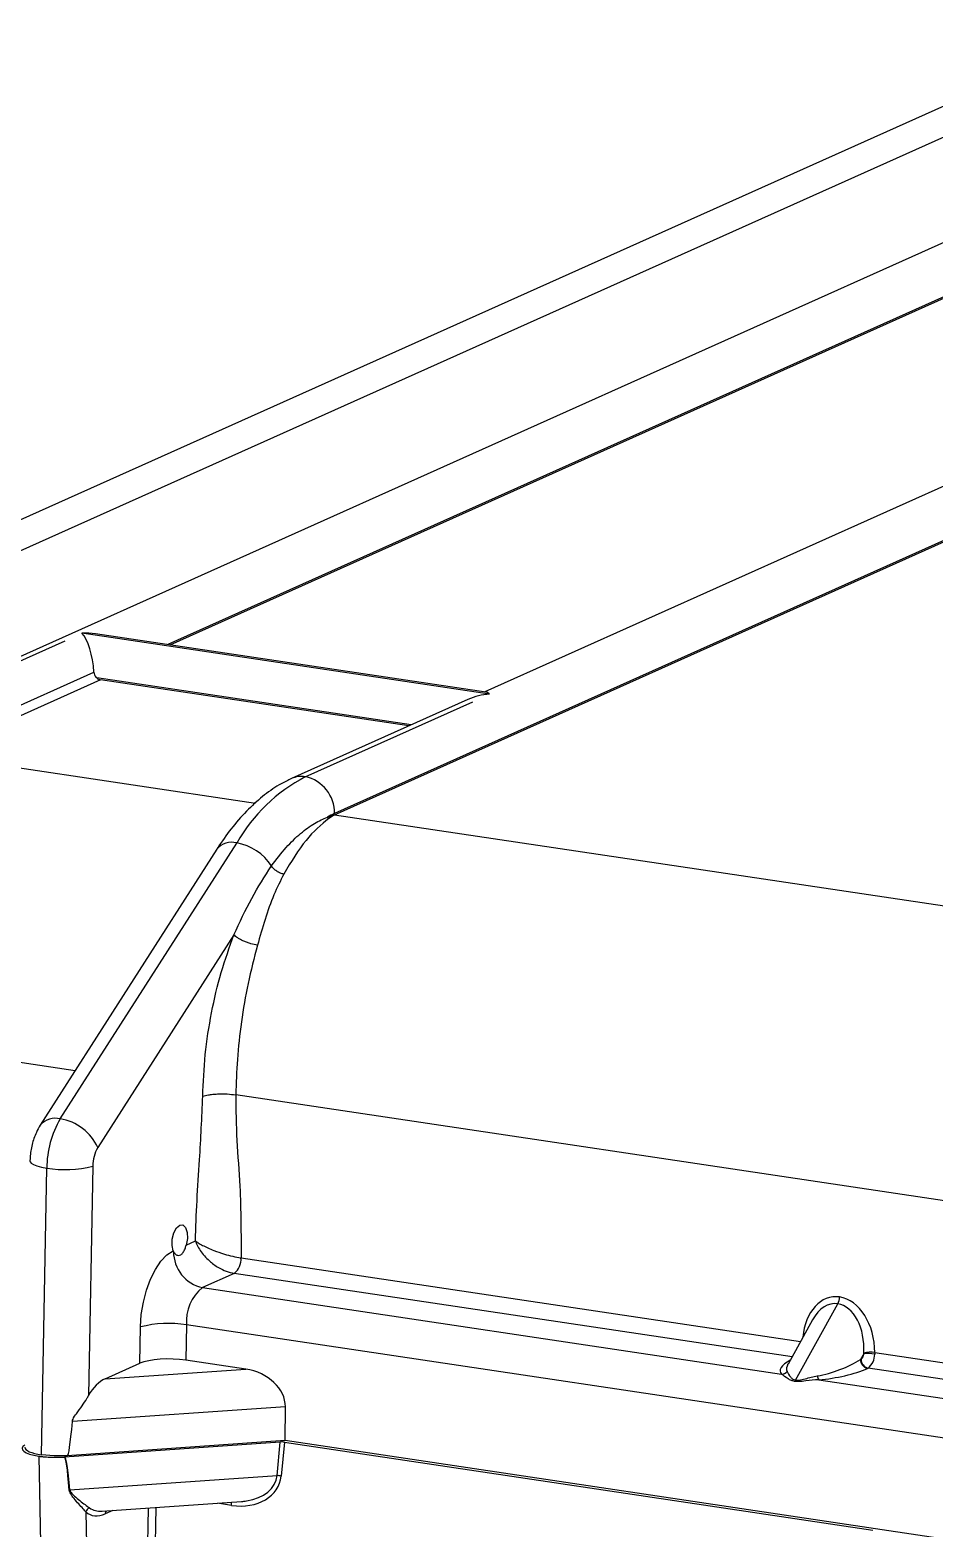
# Model space of a CAD drawing. Header units: millimetres. Extents: x 12 to 854, y 4 to 555.
# Drawn here: x 638.64 to 667.09, y 444.04 to 491.19 of the extents above; entities that cross this region are included whole.
import ezdxf

# ---------------------------------------------------------------- set-up
doc = ezdxf.new("R2010")
doc.units = ezdxf.units.MM

msp = doc.modelspace()

# ---------------------------------------------------------------- linework, layer by layer
at = {"color": 7, "linetype": 'Continuous', "lineweight": 25}
for p, q in [((674.912, 491.194), (626.908, 469.674)), ((682.041, 491.07), (634.037, 469.551)), ((671.83, 490.791), (623.825, 469.271)), ((696.223, 488.05), (648.218, 466.53)), ((648.218, 466.49), (696.223, 488.009)), ((643.044, 471.84), (677.063, 487.09)), ((688.824, 486.441), (652.95, 470.359)), ((653.1, 470.289), (640.269, 472.207)), ((652.986, 470.354), (640.696, 472.191)), ((634.47, 469.607), (639.74, 471.969)), ((635.374, 468.615), (640.651, 470.98)), ((640.861, 470.739), (635.591, 468.376)), ((650.562, 469.289), (640.861, 470.739)), ((652.418, 470.121), (646.869, 467.633)), ((647.301, 467.69), (652.571, 470.052)), ((648.002, 466.422), (648.218, 466.49)), ((648.218, 466.49), (648.04, 466.376)), ((644.515, 465.408), (638.962, 456.723)), ((639.589, 456.92), (645.142, 465.604)), ((645.054, 462.716), (640.77, 456.016)), ((639.004, 446.346), (639.166, 455.371)), ((640.611, 455.435), (640.482, 448.213)), ((643.144, 452.765), (643.152, 452.746)), ((643.554, 452.949), (643.843, 453.079)), ((645.066, 452.057), (644.068, 451.61)), ((644.068, 451.61), (662.289, 448.887)), ((662.728, 448.701), (664.06, 451.1)), ((642.095, 449.228), (642.115, 450.371)), ((643.561, 450.435), (643.541, 449.329)), ((663.265, 450.6), (662.491, 449.206)), ((664.874, 449.531), (664.772, 449.347)), ((664.772, 449.347), (664.79, 449.355)), ((664.874, 449.531), (664.876, 449.549)), ((665.222, 449.566), (665.219, 449.516)), ((641.005, 448.74), (642.095, 449.228)), ((641.005, 448.74), (645.429, 449.047)), ((645.429, 449.047), (643.541, 449.329)), ((665.01, 449.077), (664.992, 449.069)), ((663.463, 448.712), (681.72, 445.984)), ((646.675, 447.863), (639.971, 447.398)), ((646.67, 446.795), (646.675, 447.863)), ((646.513, 446.75), (639.723, 446.279)), ((646.67, 446.795), (639.807, 446.319)), ((646.414, 445.696), (646.513, 446.75)), ((646.643, 446.746), (646.543, 445.68)), ((646.643, 446.746), (665.156, 443.979)), ((716.815, 436.313), (646.67, 446.795)), ((638.916, 446.306), (639.182, 431.683)), ((639.395, 446.312), (639.004, 446.346)), ((639.807, 446.319), (639.395, 446.312)), ((639.723, 446.279), (639.719, 446.279)), ((639.895, 445.244), (646.414, 445.696)), ((640.905, 444.572), (645.291, 444.876)), ((640.396, 444.551), (640.628, 431.819))]:
    msp.add_line(p, q, dxfattribs=at)
at = {"color": 8, "linetype": 'Continuous', "lineweight": 25}
for p, q in [((677.063, 487.131), (642.976, 471.85)), ((650.631, 469.32), (640.74, 470.798)), ((635.591, 468.376), (645.731, 466.861)), ((648.218, 466.49), (725.874, 454.886)), ((640.056, 458.434), (631.841, 459.662)), ((720.198, 446.458), (645.113, 457.678)), ((645.278, 452.547), (662.885, 449.916)), ((662.617, 449.434), (645.066, 452.057)), ((718.7, 439.207), (643.561, 450.435)), ((665.222, 449.566), (682.315, 447.012)), ((682.048, 446.531), (665.01, 449.077)), ((642.237, 437.417), (642.367, 444.673)), ((642.598, 444.689), (642.469, 437.474)), ((644.983, 444.756), (644.533, 444.824)), ((641.247, 444.596), (641.002, 444.486))]:
    msp.add_line(p, q, dxfattribs=at)
at = {"color": 8, "linetype": 'Continuous', "lineweight": 25, "flags": 128}
msp.add_lwpolyline([(638.636, 455.591), (638.639, 455.574), (638.673, 455.527), (638.746, 455.481), (638.855, 455.439), (638.997, 455.402), (639.166, 455.371)], dxfattribs=at)
at = {"color": 7, "linetype": 'Continuous', "lineweight": 25, "flags": 128}
for points in [[(643.144, 452.765), (643.108, 452.937), (643.115, 453.139), (643.165, 453.337), (643.248, 453.493), (643.349, 453.581), (643.45, 453.584), (643.533, 453.501), (643.582, 453.349), (643.59, 453.153), (643.554, 452.949)], [(642.115, 450.371), (642.141, 450.761), (642.204, 451.152), (642.301, 451.528), (642.429, 451.877), (642.583, 452.185), (642.758, 452.442), (642.947, 452.638), (643.144, 452.765)]]:
    msp.add_lwpolyline(points, dxfattribs=at)
at = {"color": 7, "linetype": 'Continuous', "lineweight": 25}
for centre, radius, start, end in [((640.9, 470.973), 0.238, 227.5604, 260.6259), ((649.816, 462.926), 5.386, 117.8271, 150.187), ((647.055, 466.553), 1.164, 358.9121, 77.7511), ((649.345, 464.022), 2.75, 114.2003, 119.2462), ((644.865, 463.993), 1.635, 32.9397, 80.2405), ((642.261, 455.358), 3.095, 149.6985, 179.7656), ((639.349, 455.383), 1.556, 24.0286, 81.1333), ((641.772, 455.431), 1.161, 149.6985, 179.7656), ((639.738, 458.786), 3.463, 260.4947, 284.6107), ((644.314, 452.746), 1.162, 179.9717, 257.7873), ((644.706, 452.503), 0.573, 308.9236, 4.3304), ((644.933, 450.539), 1.376, 128.9236, 184.3304), ((663.634, 451.321), 0.479, 332.5168, 359.4579), ((642.989, 447.02), 3.463, 80.4947, 104.6107), ((665.051, 449.342), 0.279, 178.9121, 257.7511), ((664.657, 449.526), 0.217, 307.9349, 1.1549), ((665.07, 449.35), 0.279, 178.9121, 257.7511), ((664.985, 448.058), 1.477, 80.8514, 94.2956), ((665.091, 448.724), 0.853, 81.1669, 104.6105), ((664.676, 449.505), 0.543, 307.9349, 1.1549), ((662.271, 449.151), 0.265, 273.9384, 317.2274), ((662.506, 448.822), 0.253, 319.8824, 331.3886), ((663.656, 448.866), 0.247, 188.2937, 218.5715), ((640.173, 446.112), 0.48, 159.6267, 159.8449), ((646.406, 445.102), 0.593, 76.73, 89.2482), ((639.973, 444.775), 0.475, 99.5154, 102.1776), ((640.584, 444.492), 0.198, 111.5605, 162.5642)]:
    msp.add_arc(centre, radius, start, end, dxfattribs=at)
at = {"color": 8, "linetype": 'Continuous', "lineweight": 25}
for centre, radius, start, end in [((647.181, 466.927), 0.772, 81.0205, 113.9003), ((644.978, 465.03), 0.598, 74.0493, 140.752), ((639.43, 456.328), 0.613, 75.005, 139.7963), ((644.769, 444.768), 0.215, 356.8453, 23.4291), ((641.156, 444.489), 0.154, 143.4446, 181.2196)]:
    msp.add_arc(centre, radius, start, end, dxfattribs=at)
at = {"color": 7, "linetype": 'Continuous', "lineweight": 25}
for centre, major_axis, ratio, start_param, end_param in [((640.269, 471.184), (1.439, 0.198), 0.700432, 1.174791, 1.47485), ((640.269, 471.184), (-0.149, 1.087), 0.328644, 4.478381, 5.88718), ((653.1, 469.267), (1.439, 0.198), 0.700432, 1.47485, 1.966802), ((653.1, 469.267), (-0.149, 1.087), 0.328644, 5.88718, 6.187239), ((664.085, 449.717), (-0.18, 1.603), 0.700115, 4.539994, 6.098953), ((663.958, 449.669), (0.023, 1.437), 0.641298, 4.639235, 6.198193), ((643.011, 449.091), (1.058, 0), 0.258898, 1.046896, 2.617692), ((663.855, 449.484), (1.399, 0.492), 0.350517, 4.269669, 5.297634), ((645.378, 448.021), (1.263, -0.385), 0.768254, 0.22603, 1.76192), ((663.855, 449.238), (1.611, 0.267), 0.29154, 4.418371, 5.446336), ((641.005, 447.718), (0.383, 1.05), 0.612478, 0.536663, 1.312068), ((641.341, 547.372), (1.535, 101.053), 0.010106, 3.142448, 3.288054), ((639.445, 446.544), (1.058, 0), 0.258898, 2.72754, 4.188488), ((639.533, 446.583), (1.058, 0), 0.258898, 3.136912, 4.188488), ((646.558, 446.708), (0.17, 0), 0.257784, 1.046341, 1.834676), ((641.498, 331.552), (-1.779, 114.728), 0.010348, 6.148514, 6.279947), ((641.542, 331.504), (-1.823, 114.774), 0.008917, 6.148398, 6.279832), ((645.042, 445.946), (1.465, -0.447), 0.768254, 4.903512, 6.439402), ((644.957, 445.914), (1.448, -0.275), 0.69425, 5.073781, 5.188595), ((641.002, 445.672), (0.444, 1.218), 0.612478, 2.904933, 3.678256)]:
    msp.add_ellipse(centre, major_axis=major_axis, ratio=ratio, start_param=start_param, end_param=end_param, dxfattribs=at)
at = {"color": 8, "linetype": 'Continuous', "lineweight": 25}
for centre, major_axis, ratio, start_param, end_param in [((664.085, 449.717), (-0.18, 1.603), 0.700115, 6.098953, 7.569552), ((663.958, 449.669), (0.023, 1.437), 0.641298, 6.198193, 7.159595), ((663.855, 449.238), (1.611, 0.267), 0.29154, 2.456703, 3.332708), ((663.855, 449.484), (1.399, 0.492), 0.350517, 2.765436, 3.184006), ((644.957, 445.914), (1.448, -0.275), 0.69425, 5.188595, 6.339073), ((641.149, 445.65), (0.601, 0.997), 0.687457, 3.088353, 3.591078)]:
    msp.add_ellipse(centre, major_axis=major_axis, ratio=ratio, start_param=start_param, end_param=end_param, dxfattribs=at)
at = {"color": 7, "linetype": 'Continuous', "lineweight": 25}
for points, knots in [([(640.651, 470.98), (640.655, 470.952), (640.664, 470.896), (640.701, 470.835), (640.73, 470.807), (640.74, 470.798)], [0, 0, 0, 0, 0.401492, 0.802995, 1, 1, 1, 1]), ([(646.869, 467.633), (646.76, 467.58), (646.466, 467.438), (646.008, 467.126), (645.5, 466.675), (645.022, 466.137), (644.7, 465.694), (644.538, 465.443), (644.515, 465.408)], [0, 0, 0, 0, 0.121082, 0.326658, 0.538058, 0.755595, 0.965557, 1, 1, 1, 1]), ([(646.237, 464.882), (646.39, 465.083), (646.686, 465.474), (647.144, 465.911), (647.582, 466.236), (647.865, 466.361), (648.002, 466.422)], [0, 0, 0, 0, 0.2735659, 0.5314015, 0.7735255, 1, 1, 1, 1]), ([(648.04, 466.376), (647.798, 466.175), (647.309, 465.767), (646.855, 465.01), (646.625, 464.626)], [0, 0, 0, 0, 0.49354, 1, 1, 1, 1]), ([(648.04, 466.376), (648.035, 466.377), (648.028, 466.379), (648.019, 466.385), (648.013, 466.391), (648.008, 466.398), (648.003, 466.409), (648.002, 466.417), (648.002, 466.422)], [0, 0, 0, 0, 0.239456, 0.368357, 0.499994, 0.631632, 0.760536, 1, 1, 1, 1]), ([(645.054, 462.716), (645.236, 463.108), (645.598, 463.891), (646.024, 464.552), (646.237, 464.882)], [0, 0, 0, 0, 0.500206, 1, 1, 1, 1]), ([(646.625, 464.626), (646.518, 464.414), (646.297, 463.973), (646.033, 463.218), (645.873, 462.66), (645.794, 462.385)], [0, 0, 0, 0, 0.321745, 0.666719, 1, 1, 1, 1]), ([(646.625, 464.626), (646.589, 464.634), (646.514, 464.651), (646.401, 464.712), (646.302, 464.791), (646.258, 464.852), (646.237, 464.882)], [0, 0, 0, 0, 0.2428873, 0.5, 0.7571127, 1, 1, 1, 1]), ([(644.072, 457.632), (644.091, 458.069), (644.129, 458.942), (644.336, 460.263), (644.635, 461.544), (644.915, 462.326), (645.054, 462.716)], [0, 0, 0, 0, 0.251525, 0.502416, 0.752084, 1, 1, 1, 1]), ([(645.794, 462.385), (645.727, 462.398), (645.624, 462.418), (645.476, 462.468), (645.365, 462.513), (645.262, 462.563), (645.145, 462.632), (645.09, 462.683), (645.054, 462.716)], [0, 0, 0, 0, 0.239459, 0.368363, 0.500003, 0.631642, 0.760545, 1, 1, 1, 1]), ([(645.794, 462.385), (645.691, 461.988), (645.487, 461.211), (645.283, 459.991), (645.152, 458.808), (645.125, 458.049), (645.113, 457.678)], [0, 0, 0, 0, 0.2667577, 0.5223031, 0.7666947, 1, 1, 1, 1]), ([(643.843, 453.079), (643.857, 453.501), (643.885, 454.348), (644, 455.875), (644.044, 456.966), (644.072, 457.632)], [0, 0, 0, 0, 0.2796484, 0.5601888, 1, 1, 1, 1]), ([(644.072, 457.632), (644.129, 457.649), (644.216, 457.675), (644.387, 457.696), (644.533, 457.707), (644.688, 457.71), (644.889, 457.705), (645.024, 457.689), (645.113, 457.678)], [0, 0, 0, 0, 0.239457, 0.368361, 0.5, 0.631639, 0.760543, 1, 1, 1, 1]), ([(645.113, 457.678), (645.118, 457.2), (645.13, 456.243), (645.281, 454.525), (645.279, 453.296), (645.278, 452.547)], [0, 0, 0, 0, 0.279803, 0.560483, 1, 1, 1, 1]), ([(638.962, 456.723), (638.918, 456.648), (638.809, 456.46), (638.694, 456.115), (638.644, 455.804), (638.638, 455.629), (638.636, 455.591)], [0, 0, 0, 0, 0.224063, 0.562083, 0.9057, 1, 1, 1, 1]), ([(643.152, 452.746), (643.173, 452.715), (643.213, 452.651), (643.302, 452.617), (643.387, 452.636), (643.46, 452.71), (643.514, 452.82), (643.542, 452.909), (643.554, 452.949)], [0, 0, 0, 0, 0.17259, 0.345055, 0.518757, 0.688742, 0.859868, 1, 1, 1, 1]), ([(643.843, 453.079), (643.843, 453.078), (643.844, 453.076), (643.845, 453.073), (643.848, 453.067), (643.853, 453.053), (643.859, 453.036), (643.874, 453), (643.886, 452.971), (643.926, 452.891), (644.024, 452.721), (644.244, 452.467), (644.541, 452.249), (644.817, 452.112), (644.982, 452.076), (645.066, 452.057)], [0, 0, 0, 0, 0.002117, 0.0041545, 0.0077626, 0.0167258, 0.0360697, 0.0460254, 0.099998, 0.1013993, 0.2288147, 0.4882528, 0.6892953, 0.8415903, 1, 1, 1, 1]), ([(643.843, 453.079), (643.844, 453.078), (643.845, 453.078), (643.847, 453.076), (643.85, 453.073), (643.859, 453.067), (643.869, 453.06), (643.892, 453.043), (643.912, 453.03), (643.97, 452.994), (644.108, 452.914), (644.383, 452.789), (644.724, 452.672), (645.024, 452.591), (645.192, 452.562), (645.278, 452.547)], [0, 0, 0, 0, 0.002165, 0.004155, 0.007763, 0.016727, 0.03607, 0.046045, 0.099998, 0.101653, 0.228815, 0.488253, 0.689296, 0.84159, 1, 1, 1, 1]), ([(662.699, 448.659), (662.663, 448.667), (662.581, 448.685), (662.429, 448.777), (662.348, 448.84), (662.289, 448.887)], [0, 0, 0, 0, 0.168032, 0.387067, 1, 1, 1, 1]), ([(662.465, 448.971), (662.493, 448.913), (662.529, 448.835), (662.63, 448.733), (662.691, 448.707), (662.722, 448.702), (662.728, 448.701)], [0, 0, 0, 0, 0.638342, 0.849511, 0.969987, 1, 1, 1, 1]), ([(663.463, 448.712), (663.325, 448.7), (663.114, 448.683), (662.851, 448.647), (662.741, 448.655), (662.699, 448.659)], [0, 0, 0, 0, 0.537256, 0.82345, 1, 1, 1, 1]), ([(662.728, 448.701), (662.755, 448.699), (662.79, 448.696), (662.893, 448.708), (663.098, 448.761), (663.286, 448.802), (663.412, 448.83)], [0, 0, 0, 0, 0.125085, 0.158297, 0.4378, 1, 1, 1, 1]), ([(639.971, 447.398), (639.977, 447.422), (639.998, 447.513), (640.185, 447.752), (640.358, 448), (640.464, 448.182), (640.482, 448.213)], [0, 0, 0, 0, 0.073165, 0.275116, 0.875631, 1, 1, 1, 1]), ([(638.916, 446.306), (638.931, 446.304), (638.961, 446.3), (639.008, 446.294), (639.056, 446.289), (639.121, 446.283), (639.204, 446.276), (639.272, 446.274), (639.307, 446.272)], [0, 0, 0, 0, 0.124962, 0.249763, 0.374704, 0.500085, 0.7501, 1, 1, 1, 1]), ([(639.307, 446.272), (639.324, 446.272), (639.358, 446.271), (639.41, 446.27), (639.462, 446.27), (639.531, 446.27), (639.618, 446.273), (639.685, 446.277), (639.719, 446.279)], [0, 0, 0, 0, 0.124944, 0.249728, 0.374655, 0.500025, 0.750066, 1, 1, 1, 1]), ([(639.723, 446.278), (639.722, 446.278), (639.722, 446.278), (639.722, 446.278), (639.721, 446.278), (639.72, 446.279), (639.719, 446.279)], [0, 0, 0, 0, 0.00000198414, 0.00000198414, 0.00000198414, 0.0000132613, 0.0000132613, 0.0000132613, 0.0000132613]), ([(640.396, 444.551), (640.359, 444.591), (640.318, 444.637), (640.231, 444.734), (640.184, 444.786), (640.088, 444.897), (640.037, 444.955), (639.963, 445.051), (639.939, 445.083), (639.896, 445.155), (639.877, 445.194), (639.873, 445.24)], [0, 0, 0, 0, 0.25, 0.25, 0.5, 0.5, 0.75, 0.75, 0.875, 0.875, 1, 1, 1, 1]), ([(639.895, 445.244), (639.897, 445.222), (639.905, 445.202), (639.926, 445.166), (639.939, 445.15), (639.978, 445.104), (640.007, 445.076), (640.094, 444.997), (640.152, 444.95), (640.264, 444.861), (640.318, 444.819), (640.42, 444.742), (640.468, 444.707), (640.512, 444.676)], [0, 0, 0, 0, 0.0625, 0.0625, 0.125, 0.125, 0.25, 0.25, 0.5, 0.5, 0.75, 0.75, 1, 1, 1, 1])]:
    msp.add_open_spline(points, degree=3, knots=knots, dxfattribs=at)

doc.saveas('drawing.dxf')
